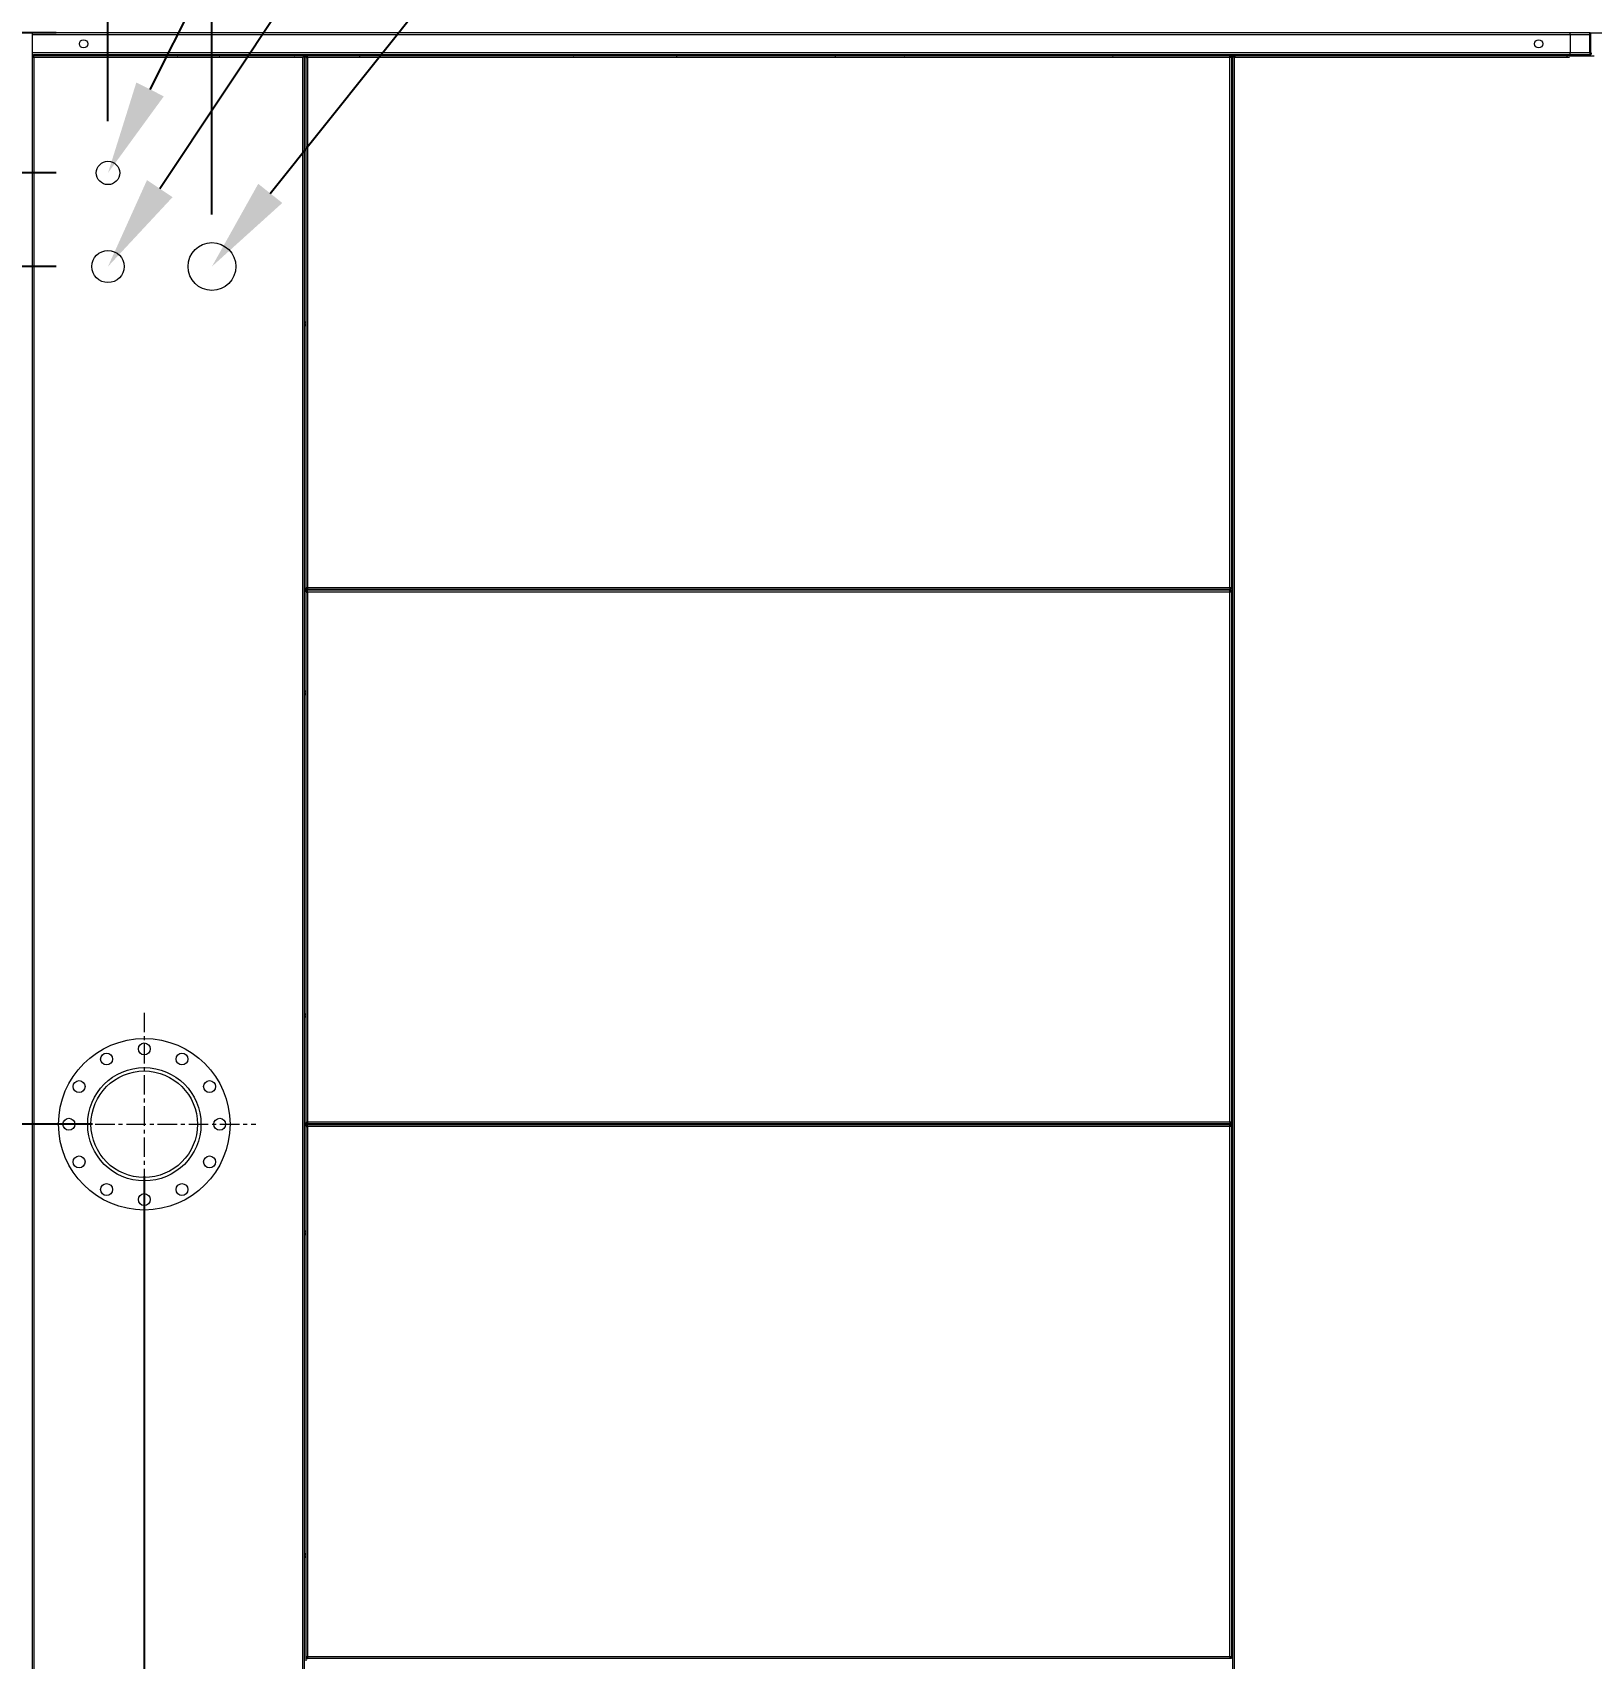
# Model space of a CAD drawing. Header units: millimetres. Extents: x -17070 to 43320, y -291348 to 36448.
# Drawn here: x 23200 to 26200, y 30014 to 33143 of the extents above; entities that cross this region are included whole.
import ezdxf
from ezdxf import colors
from ezdxf.entities.mleader import LeaderData, LeaderLine
from ezdxf.math import Vec2, Vec3

# ---------------------------------------------------------------- set-up
doc = ezdxf.new("R2010")
doc.units = ezdxf.units.MM
doc.linetypes.add('CENTER', pattern=[2, 1.25, -0.25, 0.25, -0.25])
doc.layers.add('center', color=1, linetype='CENTER')
doc.layers.add('냉각탑_dim', color=1, linetype='Continuous')
doc.styles.get("Standard").update_dxf_attribs({"font": 'arial.ttf'})
doc.dimstyles.new('1.40', dxfattribs={"dimscale": 20, "dimtxt": 1.5, "dimasz": 1, "dimexe": 0.5, "dimexo": 0.5, "dimgap": 0.5, "dimtad": 1, "dimdec": 0, "dimzin": 0, "dimdsep": 46, "dimtxsty": 'Standard', "dimcen": 0, "dimclrd": 2, "dimclre": 2, "dimclrt": 3, "dimadec": 0, "dimazin": 0, "dimtfac": 1, "dimtdec": 0, "dimtmove": 0, "dimatfit": 0, "dimfxl": 1, "dimtolj": 1, "dimtzin": 0, "dimlwd": -1, "dimlwe": -1, "dimarcsym": 0})

# ---------------------------------------------------------------- blocks, each defined once
blk = doc.blocks.new('*D560')
at = {"color": 2, "transparency": 16777216}
for p, q in [((22199.8, 30942.3), (22199.8, 28528.8)), ((23414.9, 30942.3), (23414.9, 28528.8)), ((23294.9, 28538.8), (22319.8, 28538.8))]:
    blk.add_line(p, q, dxfattribs=at)
for points in [[(22319.8, 28558.8), (22319.8, 28518.8), (22199.8, 28538.8)], [(23294.9, 28558.8), (23294.9, 28518.8), (23414.9, 28538.8)]]:
    blk.add_solid(points, dxfattribs=at)
at = {"layer": 'Defpoints', "color": 0, "transparency": 16777216}
for p in [(22199.8, 31042.3), (23414.9, 31042.3), (22199.8, 28538.8)]:
    blk.add_point(p, dxfattribs=at)
at = {"color": 3, "lineweight": 20, "transparency": 16777216, "insert": (22807.3, 28670.3), "char_height": 140, "attachment_point": 5}
blk.add_mtext('\\A1;1215', dxfattribs=at)
blk = doc.blocks.new('*D561')
at = {"color": 2, "transparency": 16777216}
for p, q in [((23314.9, 31042.3), (20730.1, 31042.3)), ((20740.1, 30922.3), (20740.1, 29062.3)), ((23314.9, 28942.3), (20730.1, 28942.3))]:
    blk.add_line(p, q, dxfattribs=at)
for points in [[(20720.1, 30922.3), (20760.1, 30922.3), (20740.1, 31042.3)], [(20720.1, 29062.3), (20760.1, 29062.3), (20740.1, 28942.3)]]:
    blk.add_solid(points, dxfattribs=at)
at = {"layer": 'Defpoints', "color": 0, "transparency": 16777216}
for p in [(23414.9, 31042.3), (20740.1, 28942.3), (23414.9, 28942.3)]:
    blk.add_point(p, dxfattribs=at)
at = {"color": 3, "lineweight": 20, "transparency": 16777216, "insert": (20608.6, 29992.3), "char_height": 140, "attachment_point": 5, "rotation": 90}
blk.add_mtext('\\A1;2100', dxfattribs=at)
blk = doc.blocks.new('*D562')
at = {"color": 2, "transparency": 16777216}
for p, q in [((22199.8, 32972.8), (22199.8, 33498.3)), ((23225, 33488.3), (22319.8, 33488.3)), ((23345, 32972.8), (23345, 33498.3))]:
    blk.add_line(p, q, dxfattribs=at)
for points in [[(22319.8, 33508.3), (22319.8, 33468.3), (22199.8, 33488.3)], [(23225, 33508.3), (23225, 33468.3), (23345, 33488.3)]]:
    blk.add_solid(points, dxfattribs=at)
at = {"layer": 'Defpoints', "color": 0, "transparency": 16777216}
for p in [(22199.8, 33488.3), (22199.8, 32872.8), (23345, 32872.8)]:
    blk.add_point(p, dxfattribs=at)
at = {"color": 3, "lineweight": 20, "transparency": 16777216, "insert": (22772.4, 33619.7), "char_height": 140, "attachment_point": 5}
blk.add_mtext('\\A1;1145', dxfattribs=at)
blk = doc.blocks.new('*D563')
at = {"color": 2, "transparency": 16777216}
for p, q in [((22199.8, 32792.8), (22199.8, 34019.5)), ((23545, 32792.8), (23545, 34019.5)), ((23425, 34009.5), (22319.8, 34009.5))]:
    blk.add_line(p, q, dxfattribs=at)
for points in [[(22319.8, 34029.5), (22319.8, 33989.5), (22199.8, 34009.5)], [(23425, 34029.5), (23425, 33989.5), (23545, 34009.5)]]:
    blk.add_solid(points, dxfattribs=at)
at = {"layer": 'Defpoints', "color": 0, "transparency": 16777216}
for p in [(22199.8, 34009.5), (22199.8, 32692.8), (23545, 32692.8)]:
    blk.add_point(p, dxfattribs=at)
at = {"color": 3, "lineweight": 20, "transparency": 16777216, "insert": (22872.4, 34141), "char_height": 140, "attachment_point": 5}
blk.add_mtext('\\A1;1345', dxfattribs=at)
blk = doc.blocks.new('*D564')
at = {"color": 2, "transparency": 16777216}
for p, q in [((21518, 33262.3), (21518, 33813.5)), ((23245, 33142.3), (21508, 33142.3)), ((21518, 32872.8), (21518, 33142.3)), ((23245, 32872.8), (21508, 32872.8)), ((21518, 32752.8), (21518, 32632.8))]:
    blk.add_line(p, q, dxfattribs=at)
for points in [[(21498, 33262.3), (21538, 33262.3), (21518, 33142.3)], [(21498, 32752.8), (21538, 32752.8), (21518, 32872.8)]]:
    blk.add_solid(points, dxfattribs=at)
at = {"layer": 'Defpoints', "color": 0, "transparency": 16777216}
for p in [(21518, 33142.3), (23345, 33142.3), (23345, 32872.8)]:
    blk.add_point(p, dxfattribs=at)
at = {"color": 3, "lineweight": 20, "transparency": 16777216, "insert": (21386.5, 33597.9), "char_height": 140, "attachment_point": 5, "rotation": 90}
blk.add_mtext('\\A1;270', dxfattribs=at)
blk = doc.blocks.new('*D565')
at = {"color": 2, "transparency": 16777216}
for p, q in [((23245, 33142.3), (20579.9, 33142.3)), ((20589.9, 32812.8), (20589.9, 33022.3)), ((23245, 32692.8), (20579.9, 32692.8))]:
    blk.add_line(p, q, dxfattribs=at)
for points in [[(20569.9, 33022.3), (20609.9, 33022.3), (20589.9, 33142.3)], [(20569.9, 32812.8), (20609.9, 32812.8), (20589.9, 32692.8)]]:
    blk.add_solid(points, dxfattribs=at)
at = {"layer": 'Defpoints', "color": 0, "transparency": 16777216}
for p in [(20589.9, 33142.3), (23345, 33142.3), (23345, 32692.8)]:
    blk.add_point(p, dxfattribs=at)
at = {"color": 3, "lineweight": 20, "transparency": 16777216, "insert": (20458.4, 32917.5), "char_height": 140, "attachment_point": 5, "rotation": 90}
blk.add_mtext('\\A1;450', dxfattribs=at)
blk = doc.blocks.new('43632')
at = {"color": 7, "lineweight": 13}
for centre, radius in [((149363.5, -87474.9), 165), ((149363.5, -87329.9), 11.5), ((149291, -87349.3), 11.5), ((149436, -87349.3), 11.5), ((149363.5, -87474.9), 109), ((149237.9, -87402.4), 11.5), ((149489.1, -87402.4), 11.5), ((149218.5, -87474.9), 11.5), ((149508.5, -87474.9), 11.5), ((149237.9, -87547.4), 11.5), ((149489.1, -87547.4), 11.5), ((149291, -87600.4), 11.5), ((149436, -87600.4), 11.5), ((149363.5, -87619.9), 11.5)]:
    blk.add_circle(centre, radius, dxfattribs=at)
blk = doc.blocks.new('4')
at = {"lineweight": 20}
for p, q in [((23199.8, 28942.3), (23199.8, 33142.3)), ((26196.3, 33142.3), (28598.5, 33142.3))]:
    blk.add_line(p, q, dxfattribs=at)
at = {"color": 7, "lineweight": 20}
for p, q in [((26196.3, 33142.3), (23199.8, 33142.3)), ((26196.3, 33138.9), (23199.8, 33138.9)), ((26196.3, 33103.7), (23199.8, 33103.7)), ((26194.6, 33100.3), (23201.4, 33100.3)), ((23202.8, 28989.7), (23202.8, 33094.9)), ((23720, 28989.7), (23720, 33094.9)), ((23723.4, 28988), (23723.4, 33096.6)), ((25504, 33098.3), (23728.8, 33098.3)), ((25504, 33094.9), (23728.8, 33094.9)), ((25509.4, 28988), (25509.4, 33096.6)), ((25512.8, 28989.7), (25512.8, 33094.9)), ((25504, 32074.7), (23728.8, 32074.7)), ((25504, 32071.3), (23728.8, 32071.3)), ((25504, 32069.8), (23728.8, 32069.8)), ((25504, 32066.4), (23728.8, 32066.4)), ((25504, 31046.2), (23728.8, 31046.2)), ((25504, 31042.8), (23728.8, 31042.8)), ((25504, 31041.3), (23728.8, 31041.3)), ((25504, 31037.9), (23728.8, 31037.9)), ((25504, 30017.7), (23728.8, 30017.7)), ((25504, 30014.3), (23728.8, 30014.3))]:
    blk.add_line(p, q, dxfattribs=at)
at = {"color": 7, "lineweight": 20, "ltscale": 0.001417}
for p, q in [((26158.7, 33138.9), (26158.7, 33142.3)), ((26196.3, 33138.9), (26196.3, 33142.3)), ((23725.4, 33094.9), (23728.8, 33094.9)), ((23728.8, 33094.9), (23728.8, 33098.3)), ((25504, 33094.9), (25504, 33098.3)), ((25507.4, 33094.9), (25504, 33094.9)), ((23725.4, 32074.7), (23728.8, 32074.7)), ((23728.8, 32074.7), (23728.8, 32071.3)), ((25507.4, 32074.7), (25504, 32074.7)), ((25504, 32074.7), (25504, 32071.3)), ((23725.4, 32066.4), (23728.8, 32066.4)), ((23728.8, 32066.4), (23728.8, 32069.8)), ((25504, 32066.4), (25504, 32069.8)), ((25507.4, 32066.4), (25504, 32066.4)), ((23725.4, 31046.2), (23728.8, 31046.2)), ((23725.4, 31037.9), (23728.8, 31037.9)), ((23728.8, 31046.2), (23728.8, 31042.8)), ((23728.8, 31037.9), (23728.8, 31041.3)), ((25507.4, 31046.2), (25504, 31046.2)), ((25504, 31046.2), (25504, 31042.8)), ((25504, 31037.9), (25504, 31041.3)), ((25507.4, 31037.9), (25504, 31037.9)), ((23725.4, 30017.7), (23728.8, 30017.7)), ((23728.8, 30017.7), (23728.8, 30014.3)), ((25507.4, 30017.7), (25504, 30017.7)), ((25504, 30017.7), (25504, 30014.3))]:
    blk.add_line(p, q, dxfattribs=at)
at = {"color": 7, "lineweight": 20, "ltscale": 0.014667}
for p, q in [((26158.7, 33138.9), (26158.7, 33103.7)), ((26196.3, 33103.7), (26196.3, 33138.9))]:
    blk.add_line(p, q, dxfattribs=at)
at = {"color": 7, "lineweight": 20, "ltscale": 0.000708333}
blk.add_line((26198, 33140.3), (26196.3, 33140.3), dxfattribs=at)
at = {"color": 7, "lineweight": 20, "ltscale": 0.00030251}
blk.add_line((26196.7, 33141.5), (26196.7, 33142.3), dxfattribs=at)
at = {"color": 7, "lineweight": 20, "ltscale": 0.000333335}
blk.add_line((26198, 33141.1), (26198, 33140.3), dxfattribs=at)
at = {"color": 7, "lineweight": 20, "ltscale": 0.01525}
blk.add_line((26198, 33140.3), (26198, 33103.7), dxfattribs=at)
at = {"color": 7, "lineweight": 20, "ltscale": 0.001131}
for p, q in [((26158.7, 33101), (26158.7, 33103.7)), ((26196.3, 33103.7), (26196.3, 33101))]:
    blk.add_line(p, q, dxfattribs=at)
at = {"color": 7, "lineweight": 20, "ltscale": 0.000708334}
blk.add_line((26198, 33103.7), (26196.3, 33103.7), dxfattribs=at)
at = {"color": 7, "lineweight": 20, "ltscale": 2.22761e-05}
blk.add_line((26197.9, 33103.1), (26198, 33103.1), dxfattribs=at)
at = {"color": 7, "lineweight": 20, "ltscale": 2.22174e-05}
blk.add_line((26197.9, 33103.1), (26198, 33103.1), dxfattribs=at)
at = {"color": 7, "lineweight": 20, "ltscale": 0.000249929}
blk.add_line((26198, 33103.7), (26198, 33103.1), dxfattribs=at)
at = {"color": 7, "lineweight": 20, "ltscale": 0.000824955}
blk.add_line((26198, 33103.1), (26198, 33101.1), dxfattribs=at)
at = {"color": 7, "lineweight": 20, "ltscale": 0.000562932}
for p, q in [((23199.8, 33096.6), (23200.7, 33096.6)), ((23722, 33096.6), (23723.4, 33096.6)), ((25509.4, 33096.6), (25510.7, 33096.6))]:
    blk.add_line(p, q, dxfattribs=at)
at = {"color": 7, "lineweight": 20, "ltscale": 0.23175}
blk.add_line((23720, 33094.9), (23199.8, 33094.9), dxfattribs=at)
at = {"color": 7, "lineweight": 20, "ltscale": 0.000502197}
for p, q in [((23201.9, 33096.6), (23200.7, 33096.6)), ((23720.8, 33096.6), (23722, 33096.6)), ((25511.9, 33096.6), (25510.7, 33096.6))]:
    blk.add_line(p, q, dxfattribs=at)
at = {"color": 7, "lineweight": 20, "ltscale": 0.000414929}
for p, q in [((23201.4, 33098.3), (23201.4, 33097.3)), ((23721.4, 33098.3), (23721.4, 33097.3)), ((25511.4, 33098.3), (25511.4, 33097.3))]:
    blk.add_line(p, q, dxfattribs=at)
at = {"color": 7, "lineweight": 20, "ltscale": 0.000375}
for p, q in [((23202.3, 33098.3), (23201.4, 33098.3)), ((23246.5, 33098.3), (23245.6, 33098.3)), ((23720.5, 33098.3), (23721.4, 33098.3)), ((24240.7, 33098.3), (24241.6, 33098.3)), ((25507.4, 33095.4), (25507.4, 33096.3)), ((25512.3, 33098.3), (25511.4, 33098.3)), ((25758.5, 33098.3), (25757.6, 33098.3)), ((26152.7, 33098.3), (26153.6, 33098.3)), ((26157.5, 33098.3), (26158.4, 33098.3)), ((25507.4, 32074.2), (25507.4, 32073.3)), ((25507.4, 32066.9), (25507.4, 32067.8)), ((25507.4, 31045.7), (25507.4, 31044.8)), ((25507.4, 31040.4), (25507.4, 31041.3)), ((25507.4, 30019.2), (25507.4, 30018.3))]:
    blk.add_line(p, q, dxfattribs=at)
at = {"color": 7, "lineweight": 20, "ltscale": 0.232167}
blk.add_line((23720.5, 33098.3), (23201.4, 33098.3), dxfattribs=at)
at = {"color": 7, "lineweight": 20, "ltscale": 0.000293404}
for p, q in [((23201.4, 33096.6), (23201.4, 33097.3)), ((23721.4, 33096.6), (23721.4, 33097.3)), ((25511.4, 33096.6), (25511.4, 33097.3))]:
    blk.add_line(p, q, dxfattribs=at)
at = {"color": 7, "lineweight": 20, "ltscale": 0.000333333}
for p, q in [((23202.6, 33098.3), (23201.8, 33098.3)), ((23284, 33098.3), (23283.1, 33098.3)), ((23428.7, 33098.3), (23427.9, 33098.3)), ((23477.8, 33098.3), (23478.6, 33098.3)), ((23559.1, 33098.3), (23560, 33098.3)), ((23703.9, 33098.3), (23704.7, 33098.3))]:
    blk.add_line(p, q, dxfattribs=at)
at = {"color": 7, "lineweight": 20, "ltscale": 0.010333}
blk.add_line((23667.4, 33100.3), (23692.2, 33100.3), dxfattribs=at)
at = {"color": 7, "lineweight": 20, "ltscale": 0.000833346}
for p, q in [((23692.2, 33100.3), (23692.2, 33098.3)), ((25692.2, 33100.3), (25692.2, 33098.3))]:
    blk.add_line(p, q, dxfattribs=at)
at = {"color": 7, "lineweight": 20, "ltscale": 0.000625002}
blk.add_line((23720.5, 33098.3), (23722, 33098.3), dxfattribs=at)
at = {"color": 7, "lineweight": 20, "ltscale": 0.001542}
blk.add_line((23722, 33098.3), (23725.7, 33098.3), dxfattribs=at)
at = {"color": 7, "lineweight": 20, "ltscale": 0.000708346}
blk.add_line((23722, 33098.3), (23722, 33096.6), dxfattribs=at)
at = {"color": 7, "lineweight": 20, "ltscale": 0.000547135}
blk.add_line((23724.7, 33096.6), (23723.4, 33096.6), dxfattribs=at)
at = {"color": 7, "lineweight": 20, "ltscale": 0.000414935}
for p, q in [((23724.4, 33097.3), (23723.7, 33096.6)), ((26197, 33101.3), (26196.3, 33102)), ((23724.4, 32584.3), (23723.7, 32585)), ((23724.4, 32580.3), (23723.7, 32579.6)), ((23724.4, 31874.3), (23723.7, 31875)), ((23724.4, 31870.3), (23723.7, 31869.6)), ((23724.4, 31253.3), (23723.7, 31254)), ((23724.4, 30831.3), (23723.7, 30830.6)), ((23724.4, 30214.3), (23723.7, 30215)), ((23724.4, 30210.3), (23723.7, 30209.6))]:
    blk.add_line(p, q, dxfattribs=at)
at = {"color": 7, "lineweight": 20, "ltscale": 0.000249753}
blk.add_line((23725.1, 33096.3), (23725.7, 33096.3), dxfattribs=at)
at = {"color": 7, "lineweight": 20, "ltscale": 0.000833333}
for p, q in [((23727.4, 33095.4), (23725.4, 33095.4)), ((23725.7, 33096.3), (23725.7, 33098.3)), ((25504, 33096.3), (25504, 33098.3)), ((25505.4, 33095.4), (25507.4, 33095.4)), ((25507.1, 33096.3), (25507.1, 33098.3)), ((23727.4, 32074.2), (23725.4, 32074.2)), ((23725.7, 32073.3), (23725.7, 32071.3)), ((25504, 32073.3), (25504, 32071.3)), ((25505.4, 32074.2), (25507.4, 32074.2)), ((25507.1, 32073.3), (25507.1, 32071.3)), ((23727.4, 32066.9), (23725.4, 32066.9)), ((23725.7, 32067.8), (23725.7, 32069.8)), ((25504, 32067.8), (25504, 32069.8)), ((25505.4, 32066.9), (25507.4, 32066.9)), ((25507.1, 32067.8), (25507.1, 32069.8)), ((23725.4, 31248.3), (23723.4, 31248.3)), ((23727.4, 31045.7), (23725.4, 31045.7)), ((23727.4, 31038.4), (23725.4, 31038.4)), ((23725.7, 31044.8), (23725.7, 31042.8)), ((23725.7, 31039.3), (23725.7, 31041.3)), ((25504, 31044.8), (25504, 31042.8)), ((25504, 31039.3), (25504, 31041.3)), ((25505.4, 31045.7), (25507.4, 31045.7)), ((25505.4, 31038.4), (25507.4, 31038.4)), ((25507.1, 31044.8), (25507.1, 31042.8)), ((25507.1, 31039.3), (25507.1, 31041.3)), ((23725.4, 30836.3), (23723.4, 30836.3)), ((23727.4, 30017.2), (23725.4, 30017.2)), ((23725.7, 30016.3), (23725.7, 30014.3)), ((25504, 30016.3), (25504, 30014.3)), ((25505.4, 30017.2), (25507.4, 30017.2)), ((25507.1, 30016.3), (25507.1, 30014.3))]:
    blk.add_line(p, q, dxfattribs=at)
at = {"color": 7, "lineweight": 20, "ltscale": 0.000208333}
for p, q in [((23725.4, 33095.4), (23725.4, 33094.9)), ((23727.4, 33095.4), (23727.4, 33094.9)), ((25505.4, 33094.9), (25505.4, 33095.4)), ((25507.4, 33094.9), (25507.4, 33095.4)), ((23725.4, 32074.7), (23725.4, 32074.2)), ((23727.4, 32074.7), (23727.4, 32074.2)), ((25505.4, 32074.2), (25505.4, 32074.7)), ((25507.4, 32074.2), (25507.4, 32074.7)), ((23725.4, 32066.9), (23725.4, 32066.4)), ((23727.4, 32066.9), (23727.4, 32066.4)), ((25505.4, 32066.4), (25505.4, 32066.9)), ((25507.4, 32066.4), (25507.4, 32066.9)), ((23725.4, 31046.2), (23725.4, 31045.7)), ((23725.4, 31038.4), (23725.4, 31037.9)), ((23727.4, 31046.2), (23727.4, 31045.7)), ((23727.4, 31038.4), (23727.4, 31037.9)), ((25505.4, 31045.7), (25505.4, 31046.2)), ((25505.4, 31037.9), (25505.4, 31038.4)), ((25507.4, 31045.7), (25507.4, 31046.2)), ((25507.4, 31037.9), (25507.4, 31038.4)), ((23725.4, 30017.7), (23725.4, 30017.2)), ((23727.4, 30017.7), (23727.4, 30017.2)), ((25505.4, 30017.2), (25505.4, 30017.7)), ((25507.4, 30017.2), (25507.4, 30017.7))]:
    blk.add_line(p, q, dxfattribs=at)
at = {"color": 7, "lineweight": 20, "ltscale": 0.362583}
for p, q in [((23725.4, 33094.9), (23725.4, 32074.7)), ((23728.8, 33094.9), (23728.8, 32074.7)), ((25504, 32074.7), (25504, 33094.9)), ((25507.4, 32074.7), (25507.4, 33094.9)), ((23725.4, 32066.4), (23725.4, 31046.2)), ((23728.8, 32066.4), (23728.8, 31046.2)), ((25504, 31046.2), (25504, 32066.4)), ((25507.4, 31046.2), (25507.4, 32066.4)), ((23725.4, 31037.9), (23725.4, 30017.7)), ((23728.8, 31037.9), (23728.8, 30017.7)), ((25504, 30017.7), (25504, 31037.9)), ((25507.4, 30017.7), (25507.4, 31037.9))]:
    blk.add_line(p, q, dxfattribs=at)
at = {"color": 7, "lineweight": 20, "ltscale": 0.001292}
for p, q in [((23725.7, 33098.3), (23728.8, 33098.3)), ((23725.7, 33096.3), (23728.8, 33096.3)), ((25507.1, 33098.3), (25504, 33098.3)), ((25507.1, 33096.3), (25504, 33096.3)), ((23725.7, 32073.3), (23728.8, 32073.3)), ((23725.7, 32071.3), (23728.8, 32071.3)), ((25507.1, 32073.3), (25504, 32073.3)), ((25507.1, 32071.3), (25504, 32071.3)), ((23725.7, 32069.8), (23728.8, 32069.8)), ((23725.7, 32067.8), (23728.8, 32067.8)), ((25507.1, 32069.8), (25504, 32069.8)), ((25507.1, 32067.8), (25504, 32067.8)), ((23725.7, 31044.8), (23728.8, 31044.8)), ((23725.7, 31042.8), (23728.8, 31042.8)), ((23725.7, 31041.3), (23728.8, 31041.3)), ((23725.7, 31039.3), (23728.8, 31039.3)), ((25507.1, 31044.8), (25504, 31044.8)), ((25507.1, 31042.8), (25504, 31042.8)), ((25507.1, 31041.3), (25504, 31041.3)), ((25507.1, 31039.3), (25504, 31039.3)), ((23725.7, 30016.3), (23728.8, 30016.3)), ((23725.7, 30014.3), (23728.8, 30014.3)), ((25507.1, 30016.3), (25504, 30016.3)), ((25507.1, 30014.3), (25504, 30014.3))]:
    blk.add_line(p, q, dxfattribs=at)
at = {"color": 7, "lineweight": 20, "ltscale": 0.000583333}
for p, q in [((23728.8, 33095.4), (23727.4, 33095.4)), ((25504, 33095.4), (25505.4, 33095.4)), ((26197.6, 33098.3), (26196.2, 33098.3)), ((23728.8, 32074.2), (23727.4, 32074.2)), ((25504, 32074.2), (25505.4, 32074.2)), ((23728.8, 32066.9), (23727.4, 32066.9)), ((25504, 32066.9), (25505.4, 32066.9)), ((23728.8, 31045.7), (23727.4, 31045.7)), ((23728.8, 31038.4), (23727.4, 31038.4)), ((25504, 31045.7), (25505.4, 31045.7)), ((25504, 31038.4), (25505.4, 31038.4)), ((23728.8, 30017.2), (23727.4, 30017.2)), ((25504, 30017.2), (25505.4, 30017.2))]:
    blk.add_line(p, q, dxfattribs=at)
at = {"color": 7, "lineweight": 20, "ltscale": 0.000128159}
for p, q in [((23728.8, 33098), (23728.8, 33098.3)), ((23728.8, 32071.6), (23728.8, 32071.3)), ((23728.8, 32069.5), (23728.8, 32069.8)), ((23728.8, 31043.1), (23728.8, 31042.8)), ((23728.8, 31041), (23728.8, 31041.3)), ((23728.8, 30014.6), (23728.8, 30014.3))]:
    blk.add_line(p, q, dxfattribs=at)
at = {"color": 7, "lineweight": 20, "ltscale": 0.00075}
for p, q in [((23762.6, 33098.3), (23760.8, 33098.3)), ((23828.6, 33098.3), (23830.4, 33098.3)), ((24296.6, 33098.3), (24294.8, 33098.3)), ((24438.6, 33098.3), (24440.4, 33098.3)), ((24601.6, 33098.3), (24599.8, 33098.3)), ((24743.6, 33098.3), (24745.4, 33098.3)), ((25211.6, 33098.3), (25209.8, 33098.3)), ((25277.6, 33098.3), (25279.4, 33098.3))]:
    blk.add_line(p, q, dxfattribs=at)
at = {"color": 7, "lineweight": 20, "ltscale": 0.000374988}
for p, q in [((24247.7, 33098.3), (24246.8, 33098.3)), ((24876.9, 33098.3), (24877.8, 33098.3)), ((24884.7, 33098.3), (24883.8, 33098.3)), ((25513.9, 33098.3), (25514.8, 33098.3)), ((25521.7, 33098.3), (25520.8, 33098.3)), ((26150.9, 33098.3), (26151.8, 33098.3))]:
    blk.add_line(p, q, dxfattribs=at)
at = {"color": 7, "lineweight": 20, "ltscale": 0.000208344}
for p, q in [((25504, 33095.4), (25504, 33094.9)), ((25504, 32066.9), (25504, 32066.4)), ((25504, 31038.4), (25504, 31037.9))]:
    blk.add_line(p, q, dxfattribs=at)
at = {"color": 7, "lineweight": 20, "ltscale": 0.002167}
blk.add_line((25507.1, 33098.3), (25512.3, 33098.3), dxfattribs=at)
at = {"color": 7, "lineweight": 20, "ltscale": 0.000124937}
for p, q in [((25507.4, 33096.3), (25507.1, 33096.3)), ((25507.4, 32073.3), (25507.1, 32073.3)), ((25507.4, 32067.8), (25507.1, 32067.8)), ((25507.4, 31044.8), (25507.1, 31044.8)), ((25507.4, 31041.3), (25507.1, 31041.3))]:
    blk.add_line(p, q, dxfattribs=at)
at = {"color": 7, "lineweight": 20, "ltscale": 0.000833328}
blk.add_line((25507.4, 33094.9), (25509.4, 33094.9), dxfattribs=at)
at = {"color": 7, "lineweight": 20, "ltscale": 0.268833}
blk.add_line((26157.5, 33098.3), (25512.3, 33098.3), dxfattribs=at)
at = {"color": 7, "lineweight": 20, "ltscale": 0.268417}
blk.add_line((26157, 33094.9), (25512.8, 33094.9), dxfattribs=at)
at = {"color": 7, "lineweight": 20, "ltscale": 0.008667}
blk.add_line((25671.4, 33100.3), (25692.2, 33100.3), dxfattribs=at)
at = {"color": 7, "lineweight": 20, "ltscale": 0.000162417}
blk.add_line((26157.9, 33098.3), (26157.5, 33098.3), dxfattribs=at)
at = {"color": 7, "lineweight": 20, "ltscale": 0.004227}
blk.add_line((26157.9, 33098.3), (26168, 33098.3), dxfattribs=at)
at = {"color": 7, "lineweight": 20, "ltscale": 0.011728}
blk.add_line((26168, 33098.3), (26196.2, 33098.3), dxfattribs=at)
at = {"color": 7, "lineweight": 20, "ltscale": 0.015372}
blk.add_line((26168, 33098.3), (26204.9, 33098.3), dxfattribs=at)
at = {"color": 7, "lineweight": 20, "ltscale": 0.000902586}
blk.add_line((26196.8, 33100.3), (26194.6, 33100.3), dxfattribs=at)
at = {"color": 7, "lineweight": 20, "ltscale": 0.000364732}
blk.add_line((26198.5, 33100.9), (26198, 33101.6), dxfattribs=at)
at = {"color": 7, "lineweight": 20, "ltscale": 0.00083334}
blk.add_line((25509.4, 33068.3), (25507.4, 33068.3), dxfattribs=at)
at = {"color": 7, "lineweight": 20, "ltscale": 0.000547189}
for p, q in [((23724.7, 32585), (23723.4, 32585)), ((23724.7, 32579.6), (23723.4, 32579.6)), ((23724.7, 31875), (23723.4, 31875)), ((23724.7, 31869.6), (23723.4, 31869.6)), ((23724.7, 31254), (23723.4, 31254)), ((23724.7, 30830.6), (23723.4, 30830.6)), ((23724.7, 30215), (23723.4, 30215)), ((23724.7, 30209.6), (23723.4, 30209.6))]:
    blk.add_line(p, q, dxfattribs=at)
at = {"color": 7, "lineweight": 20, "ltscale": 0.003042}
for p, q in [((23725.4, 32066.9), (23725.4, 32074.2)), ((23725.4, 31038.4), (23725.4, 31045.7)), ((23725.4, 31038.4), (23725.4, 31045.7)), ((23725.4, 30017.2), (23725.4, 30009.9))]:
    blk.add_line(p, q, dxfattribs=at)
at = {"color": 7, "lineweight": 20, "ltscale": 0.000625}
for p, q in [((23728.8, 32069.8), (23728.8, 32071.3)), ((23825.5, 32069.8), (23825.5, 32071.3)), ((23828.9, 32069.8), (23828.9, 32071.3)), ((23833.6, 32071.3), (23833.6, 32069.8)), ((23887.9, 32071.3), (23887.9, 32069.8)), ((23893.1, 32071.3), (23893.1, 32069.8)), ((23907.9, 32069.8), (23907.9, 32071.3)), ((23910.4, 32069.8), (23910.4, 32071.3)), ((23913, 32071.3), (23913, 32069.8)), ((23913, 32071.3), (23913, 32069.8)), ((23913, 32071.3), (23913, 32069.8)), ((23918.2, 32071.3), (23918.2, 32069.8)), ((23920.2, 32071.3), (23920.2, 32069.8)), ((23955, 32071.3), (23955, 32069.8)), ((24240.2, 32069.8), (24240.2, 32071.3)), ((24243.6, 32069.8), (24243.6, 32071.3)), ((24244.8, 32071.3), (24244.8, 32069.8)), ((24248.1, 32071.3), (24248.1, 32069.8)), ((24251.8, 32071.3), (24251.8, 32069.8)), ((24291.6, 32071.3), (24291.6, 32069.8)), ((24296.8, 32071.3), (24296.8, 32069.8)), ((24359.4, 32069.8), (24359.4, 32071.3)), ((24374.2, 32069.8), (24374.2, 32071.3)), ((24379.4, 32071.3), (24379.4, 32069.8)), ((24384.6, 32071.3), (24384.6, 32069.8)), ((24399.4, 32069.8), (24399.4, 32071.3)), ((24438.4, 32071.3), (24438.4, 32069.8)), ((24596.6, 32071.3), (24596.6, 32069.8)), ((24601.8, 32071.3), (24601.8, 32069.8)), ((24743.4, 32071.3), (24743.4, 32069.8)), ((24876.3, 32071.3), (24876.3, 32069.8)), ((24879.8, 32071.3), (24879.8, 32069.8)), ((24881.8, 32071.3), (24881.8, 32069.8)), ((24885.1, 32071.3), (24885.1, 32069.8)), ((24888.8, 32071.3), (24888.8, 32069.8)), ((25206.6, 32071.3), (25206.6, 32069.8)), ((25211.8, 32071.3), (25211.8, 32069.8)), ((25277.4, 32071.3), (25277.4, 32069.8)), ((25282.6, 32071.3), (25282.6, 32069.8)), ((25282.6, 32071.3), (25282.6, 32069.8)), ((25285.2, 32069.8), (25285.2, 32071.3)), ((25287.2, 32071.3), (25287.2, 32069.8)), ((25372.8, 32069.8), (25372.8, 32071.3)), ((25387.6, 32069.8), (25387.6, 32071.3)), ((25392.8, 32069.8), (25392.8, 32071.3)), ((25403, 32069.8), (25403, 32071.3)), ((25437.6, 32069.8), (25437.6, 32071.3)), ((25441, 32069.8), (25441, 32071.3)), ((25443, 32071.3), (25443, 32069.8)), ((25443, 32071.3), (25443, 32069.8)), ((25443, 32071.3), (25443, 32069.8)), ((25448.2, 32071.3), (25448.2, 32069.8)), ((25450.2, 32071.3), (25450.2, 32069.8)), ((23728.8, 31041.3), (23728.8, 31042.8)), ((23825.5, 31041.3), (23825.5, 31042.8)), ((23828.9, 31041.3), (23828.9, 31042.8))]:
    blk.add_line(p, q, dxfattribs=at)
at = {"color": 7, "lineweight": 20, "ltscale": 0.000624608}
blk.add_line((23920.4, 32071.3), (23920.4, 32069.8), dxfattribs=at)
at = {"color": 7, "lineweight": 20, "ltscale": 0.000624057}
for p, q in [((24443.6, 32071.3), (24443.6, 32069.8)), ((24748.6, 32071.3), (24748.6, 32069.8))]:
    blk.add_line(p, q, dxfattribs=at)
at = {"color": 7, "lineweight": 20, "ltscale": 0.000208322}
for p, q in [((25504, 32074.7), (25504, 32074.2)), ((25504, 31046.2), (25504, 31045.7)), ((25504, 30017.7), (25504, 30017.2))]:
    blk.add_line(p, q, dxfattribs=at)
at = {"color": 7, "lineweight": 20, "ltscale": 0.000354584}
for p, q in [((23832.1, 31041.9), (23832.1, 31042.8)), ((25505.7, 31041.9), (25505.7, 31042.8))]:
    blk.add_line(p, q, dxfattribs=at)
at = {"color": 7, "lineweight": 20, "ltscale": 0.000270413}
blk.add_line((23832.1, 31041.3), (23832.1, 31041.9), dxfattribs=at)
at = {"color": 7, "lineweight": 20, "ltscale": 0.000374989}
blk.add_line((25504, 31038.4), (25504, 31039.3), dxfattribs=at)
at = {"color": 7, "lineweight": 20, "ltscale": 0.000270414}
blk.add_line((25505.7, 31041.3), (25505.7, 31041.9), dxfattribs=at)
at = {"color": 7, "lineweight": 20, "ltscale": 0.000833336}
blk.add_line((25507.4, 31038.4), (25507.4, 31040.4), dxfattribs=at)
at = {"color": 7, "lineweight": 20, "ltscale": 0.000375003}
blk.add_line((25505.7, 30017.2), (25505.7, 30016.3), dxfattribs=at)
at = {"color": 7, "lineweight": 20}
for centre in [(23298, 33121.3), (26098, 33121.3)]:
    blk.add_circle(centre, 8, dxfattribs=at)
at = {"lineweight": 20}
blk.add_circle((23345, 32872.8), 22.5, dxfattribs=at)
at = {"color": 0, "lineweight": 20}
for centre, radius in [((23545, 32692.8), 46), ((23345, 32692.8), 31), ((23414.7, 31042.3), 102.5)]:
    blk.add_circle(centre, radius, dxfattribs=at)
at = {"color": 7, "lineweight": 20}
for centre, radius, start, end in [((26194.6, 33138.9), 3.4, 89.7938, 90), ((26194.6, 33138.9), 3.4, 24.3155, 60), ((26196.2, 33138.9), 3.4, 65.851, 81.5435), ((26196.8, 33141.1), 1.2, 0, 89.4334), ((26196.8, 33141.1), 2.8, 0, 25.3756), ((26194.6, 33103.7), 3.4, 270, 0), ((26196.8, 33103.1), 2.8, 270, 0), ((26196.2, 33103.7), 3.4, 359.0169, 0), ((23238.2, 33094.9), 3.4, 89.7792, 90), ((23667.4, 33095.1), 5.2, 90, 142.0205), ((23722, 33094.9), 3.4, 0.2405, 90), ((23728.8, 33094.9), 3.4, 155.6851, 171.5443), ((23728.8, 33094.9), 1.4, 90.4659, 159.0752), ((23728.8, 33094.9), 3.4, 90, 90.2989), ((24248.2, 33094.9), 3.4, 90, 90.2359), ((24283.4, 33094.9), 3.4, 89.7633, 90), ((24841.2, 33094.9), 3.4, 90, 90.2351), ((24876.4, 33094.9), 3.4, 89.7641, 90), ((24885.2, 33094.9), 3.4, 90, 90.2359), ((24920.4, 33094.9), 3.4, 89.7633, 90), ((25478.2, 33094.9), 3.4, 90, 90.2351), ((25527.1, 33077.7), 28.8, 139.9195, 142.2232), ((25513.4, 33094.9), 3.4, 89.7641, 90), ((25522.2, 33094.9), 3.4, 90, 90.2359), ((25557.4, 33094.9), 3.4, 89.7633, 90), ((25667.4, 33095.1), 5.2, 90, 142.0205), ((26115.2, 33094.9), 3.4, 90, 90.2351), ((26150.4, 33094.9), 3.4, 89.7641, 90), ((26161, 33094.9), 3.4, 90, 91.0525), ((26196.2, 33094.9), 3.4, 89.7228, 90), ((23722, 32586.7), 3.4, 294.3152, 359.7595), ((23722, 32577.9), 3.4, 0.2404, 65.6848), ((25527.1, 32091.8), 28.8, 217.7768, 220.0805), ((25527.1, 32049.2), 28.8, 139.9195, 142.2232), ((23722, 31876.7), 3.4, 294.3152, 359.7596), ((23722, 31867.9), 3.4, 0.2404, 65.6848), ((23722, 31255.7), 3.4, 294.3152, 359.7595), ((23722, 31246.9), 3.4, 24.3156, 65.6848), ((23822.5, 31032.7), 13.3, 40.1056, 43.8741), ((25527.1, 31063.3), 28.8, 217.7768, 220.0805), ((25515.3, 31032.7), 13.3, 136.1259, 139.8944), ((23722, 30837.7), 3.4, 294.3152, 335.6842), ((23722, 30828.9), 3.4, 0.2405, 65.6848), ((23722, 30216.7), 3.4, 294.3152, 359.7596), ((23722, 30207.9), 3.4, 0.2404, 65.6848)]:
    blk.add_arc(centre, radius, start, end, dxfattribs=at)
for centre, major_axis, ratio, start_param, end_param in [((23202.4, 33094.9), (0, 3.4), 0.294975, 6.283185, 6.290852), ((23914.5, 33094.9), (0, -3.4), 0.996195, 3.129521, 3.141593), ((24027.9, 33094.9), (0, -3.4), 0.996195, 3.127309, 3.141593), ((25288.5, 33094.9), (0, 3.4), 0.996195, 6.283185, 6.303633), ((25446.3, 33094.9), (0, 3.4), 0.996195, 6.283185, 6.298721), ((25452.4, 33094.9), (0, 3.4), 0.996195, 0, 0.015531), ((25559.9, 33094.9), (0, 3.4), 0.996195, 6.283185, 6.298063), ((25711.8, 33095.5), (0, -2.8), 0.258819, 3.141593, 3.145461), ((26162.2, 33094.9), (0, -3.4), 0.766044, 3.141593, 3.159738)]:
    blk.add_ellipse(centre, major_axis=major_axis, ratio=ratio, start_param=start_param, end_param=end_param, dxfattribs=at)
for points in [[(23199.8, 33100.9), (23200.1, 33100.6), (23200.4, 33100.5), (23200.7, 33100.3), (23201, 33100.3), (23201.4, 33100.3)], [(23200.7, 33096.6), (23201.1, 33096.2), (23201.5, 33095.9), (23201.9, 33095.5), (23202.4, 33095.2), (23202.8, 33094.9)], [(23201.4, 33097.3), (23201.7, 33096.9), (23202, 33096.4), (23202.2, 33095.9), (23202.5, 33095.4), (23202.8, 33094.9)], [(23721.4, 33097.3), (23721.1, 33096.9), (23720.8, 33096.4), (23720.5, 33095.9), (23720.3, 33095.4), (23720, 33094.9)], [(23722, 33096.6), (23721.7, 33096.2), (23721.3, 33095.9), (23720.9, 33095.5), (23720.4, 33095.2), (23720, 33094.9)], [(23724.7, 33096.6), (23725, 33096.2), (23725.2, 33095.9), (23725.3, 33095.6), (23725.4, 33095.2), (23725.4, 33094.9)], [(25506.4, 33096.3), (25506.1, 33096.1), (25505.9, 33095.9), (25505.6, 33095.7), (25505.3, 33095.5), (25504.9, 33095.4)], [(25510.7, 33096.6), (25511.1, 33096.2), (25511.5, 33095.9), (25511.9, 33095.5), (25512.4, 33095.2), (25512.8, 33094.9)], [(25511.4, 33097.3), (25511.7, 33096.9), (25512, 33096.4), (25512.2, 33095.9), (25512.5, 33095.4), (25512.8, 33094.9)], [(26158.7, 33101), (26158.4, 33100.7), (26158, 33100.5), (26157.7, 33100.3), (26157.3, 33100.3), (26157, 33100.3)], [(26196.3, 33101), (26195.9, 33100.7), (26195.6, 33100.5), (26195.3, 33100.3), (26194.9, 33100.3), (26194.6, 33100.3)], [(26198, 33101.1), (26197.7, 33100.8), (26197.5, 33100.5), (26197.3, 33100.4), (26197, 33100.3), (26196.8, 33100.3)], [(23724.7, 32585), (23725, 32585.3), (23725.2, 32585.6), (23725.3, 32586), (23725.4, 32586.3), (23725.4, 32586.7)], [(23724.7, 32579.6), (23725, 32579.2), (23725.2, 32578.9), (23725.3, 32578.6), (23725.4, 32578.2), (23725.4, 32577.9)], [(25506.4, 32073.3), (25506.1, 32073.5), (25505.9, 32073.6), (25505.6, 32073.8), (25505.3, 32074), (25504.9, 32074.2)], [(25506.4, 32067.8), (25506.1, 32067.6), (25505.9, 32067.4), (25505.6, 32067.2), (25505.3, 32067), (25504.9, 32066.9)], [(23724.7, 31875), (23725, 31875.3), (23725.2, 31875.6), (23725.3, 31876), (23725.4, 31876.3), (23725.4, 31876.7)], [(23724.7, 31869.6), (23725, 31869.2), (23725.2, 31868.9), (23725.3, 31868.6), (23725.4, 31868.2), (23725.4, 31867.9)], [(23724.7, 31254), (23725, 31254.3), (23725.2, 31254.6), (23725.3, 31255), (23725.4, 31255.3), (23725.4, 31255.7)], [(25506.4, 31044.8), (25506.1, 31045), (25505.9, 31045.1), (25505.6, 31045.3), (25505.3, 31045.5), (25504.9, 31045.7)], [(23724.7, 30830.6), (23725, 30830.2), (23725.2, 30829.9), (23725.3, 30829.6), (23725.4, 30829.2), (23725.4, 30828.9)], [(23724.7, 30215), (23725, 30215.3), (23725.2, 30215.6), (23725.3, 30216), (23725.4, 30216.3), (23725.4, 30216.7)], [(23724.7, 30209.6), (23725, 30209.2), (23725.2, 30208.9), (23725.3, 30208.6), (23725.4, 30208.2), (23725.4, 30207.9)]]:
    blk.add_open_spline(points, degree=5, dxfattribs=at)
at = {"layer": 'center', "lineweight": 20, "ltscale": 30}
for p, q in [((23414.9, 31256.8), (23414.9, 30827.8)), ((23200.4, 31042.3), (23629.4, 31042.3))]:
    blk.add_line(p, q, dxfattribs=at)
at = {"color": 0, "lineweight": 20}
blk.add_blockref('43632', (-125948.6, 118517.1), dxfattribs=at)

msp = doc.modelspace()

# ---------------------------------------------------------------- block references
msp.add_blockref('4', (0, 0))

# ---------------------------------------------------------------- dimensions: what is measured, and where the dimension line sits
at = {"lineweight": 20}
for base, p1, p2, picture, middle in [((22199.8, 34009.5), (23545, 32692.8), (22199.8, 32692.8), '*D563', (22872.4, 34141)), ((22199.8, 33488.3), (23345, 32872.8), (22199.8, 32872.8), '*D562', (22772.4, 33619.7)), ((22199.8, 28538.8), (23414.9, 31042.3), (22199.8, 31042.3), '*D560', (22807.3, 28670.3))]:
    dim = msp.add_linear_dim(base=base, p1=p1, p2=p2, dimstyle='1.40', override={"dimtxt": 7, "dimasz": 6, "dimexo": 5, "dimgap": 3}, dxfattribs=at)
    dim.commit()
    dim.dimension.update_dxf_attribs({"geometry": picture, "text_midpoint": middle})
for base, p1, p2, picture, middle in [((21517.9607, 33142.2673), (23344.9692, 32872.7564), (23344.9692, 33142.2673), '*D564', (21386.4805, 33597.8813)), ((20589.8531, 33142.2673), (23344.9692, 32692.7564), (23344.9692, 33142.2673), '*D565', (20458.3729, 32917.5118)), ((20740.1, 28942.3), (23414.9, 31042.3), (23414.9, 28942.3), '*D561', (20608.6, 29992.3))]:
    dim = msp.add_linear_dim(base=base, p1=p1, p2=p2, angle=90, dimstyle='1.40', override={"dimtxt": 7, "dimasz": 6, "dimexo": 5, "dimgap": 3}, dxfattribs=at)
    dim.commit()
    dim.dimension.update_dxf_attribs({"geometry": picture, "text_midpoint": middle})

# ---------------------------------------------------------------- leaders
at = {"layer": '냉각탑_dim', "lineweight": 20}
ml = msp.add_multileader_mtext('Standard', dxfattribs=at)
ml.set_content('')
ml.set_leader_properties(color=256)
ml.build(insert=Vec2(0, 0))
ml.multileader.update_dxf_attribs({"text_right_attachment_type": 6, "dogleg_length": 5, "arrow_head_size": 180, "scale": 30})
ctx = ml.context
ctx.base_point, ctx.scale, ctx.char_height, ctx.arrow_head_size, ctx.landing_gap_size, ctx.plane_origin = Vec3(24537.1, 34394.1), 30, 7.18, 180, 3.59, Vec3(23486.6, 34270.2)
ctx.right_attachment = 6
notes = []
notes.append((ctx, [(0, (1, 1, 0), (24111.2, 34394.1), (1, 0), 425.9, [(0, [(23345, 32872.8)], 0, [])])]))
ctx.mtext, ml.multileader.dxf.content_type = None, 0
ml = msp.add_multileader_mtext('Standard', dxfattribs=at)
ml.set_content('')
ml.set_leader_properties(color=256)
ml.build(insert=Vec2(0, 0))
ml.multileader.update_dxf_attribs({"text_right_attachment_type": 6, "dogleg_length": 5, "arrow_head_size": 180, "scale": 30})
ctx = ml.context
ctx.base_point, ctx.scale, ctx.char_height, ctx.arrow_head_size, ctx.landing_gap_size, ctx.plane_origin = Vec3(24537.1, 33974.8), 30, 7.18, 180, 3.59, Vec3(24518, 33952.1)
ctx.right_attachment = 6
notes.append((ctx, [(0, (1, 1, 0), (24197.5, 33974.8), (1, 0), 339.7, [(0, [(23345, 32692.8)], 0, [])])]))
ctx.mtext, ml.multileader.dxf.content_type = None, 0
ml = msp.add_multileader_mtext('Standard', dxfattribs=at)
ml.set_content('')
ml.set_leader_properties(color=256)
ml.build(insert=Vec2(0, 0))
ml.multileader.update_dxf_attribs({"text_right_attachment_type": 6, "dogleg_length": 5, "arrow_head_size": 180, "scale": 30})
ctx = ml.context
ctx.base_point, ctx.scale, ctx.char_height, ctx.arrow_head_size, ctx.landing_gap_size, ctx.plane_origin = Vec3(24536.7, 33591.6), 30, 7.18, 180, 3.59, Vec3(24459.4, 33691.6)
ctx.right_attachment = 6
notes.append((ctx, [(0, (1, 1, 0), (24261.8, 33591.6), (1, 0), 274.9, [(0, [(23545, 32692.8)], 0, [])])]))
ctx.mtext, ml.multileader.dxf.content_type = None, 0
for ctx, leaders in notes:
    for number, flags, end, landing, length, lines in leaders:
        leader = LeaderData()
        leader.index, (leader.has_last_leader_line, leader.has_dogleg_vector, leader.attachment_direction) = number, flags
        leader.last_leader_point, leader.dogleg_vector, leader.dogleg_length = Vec3(end), Vec3(landing), length
        for number, points, colour, breaks in lines:
            line = LeaderLine()
            line.index, line.vertices, line.color, line.breaks = number, Vec3.list(points), colors.encode_raw_color(colour), breaks
            leader.lines.append(line)
        ctx.leaders.append(leader)

doc.saveas('drawing.dxf')
